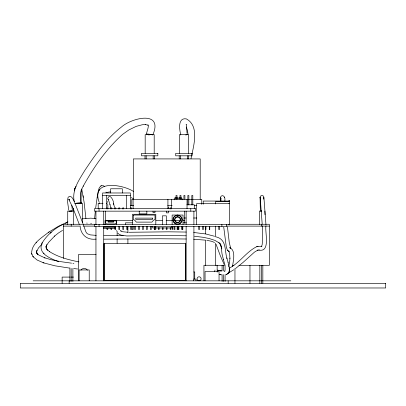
<?xml version="1.0" encoding="UTF-8"?>
<svg xmlns="http://www.w3.org/2000/svg" width="406" height="406" viewBox="0 0 406 406"><rect width="100%" height="100%" fill="white"/><g stroke="black" fill="none" stroke-linecap="round" stroke-linejoin="round"><path stroke-width="0.61" d="M74.562 190.881L74.724 188.917M260.079 197.448L260.342 210.43M107.595 199.128C109.199 191.977 114.01 200.681 113.594 203.776M81.144 190.155L81.093 203.178M260.089 197.341L260.601 196.052L261.87 195.474L263.261 195.936L263.875 197.128L265.955 224.569M260.073 197.529L260.099 197.214M94.613 218.601L95.324 211.12M95.674 208.045L97.267 196.798M97.369 196.2C98.409 192.865 97.755 188.222 100.896 185.973M97.186 197.265L97.445 195.728M74.8 188.48L76.008 186.384M74.694 189.069L74.831 188.318M149.251 134.975A3.263 0.376 8.9 0 1 146.459 134.178C146.622 131.625 149.296 126.276 147.941 124.946L148.276 125.18L145.201 124.53L145.617 124.525L142.191 124.769L136.101 126.398L128.844 129.945L122.642 134.345C106.357 148.855 93.756 167.196 83.22 186.176L83.326 185.958C80.383 191.094 79.439 197.133 81.068 202.863M226.03 274.629C228.989 273.898 229.958 270.472 229.151 267.823M229.243 271.36L229.319 267.615L228.055 262.205M214.52 271.781L215.018 270.061M41.595 244.092C38.128 254.217 51.628 258.876 58.703 261.748M153.057 134.406C163.085 110.021 131.285 117.968 121.343 127.119C106.174 138.761 95.217 154.859 84.707 170.591C79.109 179.934 71.486 190.409 74.334 201.96M190.993 158.71C193.22 147.139 200.199 126.099 186.237 118.846C177.879 117.527 179.35 128.981 180.558 133.965M232.435 266.701C233.171 261.54 236.201 250.101 229.613 247.685L230.618 248.162L229.228 242.209L227.446 226.807M228.888 265.61L229.654 262.012L229.928 258.038L229.928 258.353L229.618 253.76L228.857 250.979L229.101 251.223M263.702 198.006L263.743 197.59L263.778 199.199M41.98 243.219C46.827 235.135 54.323 228.619 62.783 224.482M41.387 244.574L42.183 242.737M229.08 271.863L228.177 273.274L226.939 274.146M186.07 124.642L186.303 124.307L187.059 133.351M48.502 232.344C41.62 237.875 31.084 243.732 31.698 253.801M36.058 242.859L36.367 242.529M36.428 242.463L36.733 242.128M42.214 243.899L38.474 247.959L36.601 251.7L36.844 250.532L36.606 251.847L36.586 251.324L36.814 253.192L36.687 252.679L37.931 254.384L37.585 254.08L38.94 255.13L45.036 257.942L44.675 257.82L51.369 259.769L60.56 261.631L71.517 263.164M50.156 233.227L51.364 232.12M54.795 235.896L48.806 242.164L46.665 245.244L46.868 244.767L46.081 246.584L46.284 246.102L45.979 247.411L46.198 246.254L46.33 248.523L46.162 248.096L47.715 250.238L46.761 249.233L49.771 251.806L49.37 251.542C58.434 257.272 68.888 259.896 78.942 261.906M54.465 236.196L58.444 232.988L62.549 230.369M229.177 272.314L227.959 273.213M235.653 268.427L243.042 262.433L254.471 252.121L257.825 250.126L257.475 250.187L259.19 250.04L258.825 250.03C271.035 252.892 264.524 230.984 266.011 225.751M48.918 232.059L58.185 226.406L67.903 221.833M48.243 232.526L49.167 231.887M229.984 267.823C240.159 262.22 246.701 251.451 257.11 246.483M233.805 269.757L228.527 272.933M101.424 185.76L103.312 185.72L104.53 186.384M65.305 223.351L67.802 222.376M100.815 186.004L101.51 185.725M225.091 271.005L224.198 271.208M226.04 274.486L226.502 274.334M257.698 246.376L261.971 246.513L261.291 246.706L262.114 244.955L262.535 240.844L262.281 225.893M256.759 246.549L258.054 246.31M82.215 218.854L90.7 218.164L95.912 218.57M224.274 271.035L224.548 271M110.386 191.82L106.017 192.561L106.012 192.068M261.677 210.953L260.52 211.115M123.226 235.277L103.982 235.429M103.992 239.159L159.949 238.764L186.273 239.002M102.657 195.459L130.306 195.459M174.803 197.636L176.397 197.636M176.777 197.636L177.595 197.636M178.752 197.636L180.046 197.636M180.903 197.636L181.543 197.636M229.664 201.056L203.233 201.056L203.233 204.208M229.664 201.523L215.672 201.523L215.672 203.924M74.877 203.279L82.342 203.279L82.342 222.559M103.033 203.279L98.201 203.279L98.201 208.877M106.504 203.279L107.22 203.279M228.888 203.391L229.664 203.391M229.664 203.7L196.55 203.7L196.55 224.381M186.882 204.786L194.286 204.786L194.286 208.674M130.433 205.563L133.686 205.563M167.724 205.563L172.149 205.563M194.2 205.563L196.803 205.563M73.313 211.054L67.731 211.054L67.726 224.442M261.616 211.054L259.419 211.054L259.414 224.442M264.895 211.054L265.011 214.703M69.685 211.267L72.385 210.963L68.802 211.211M184.162 218.007L186.06 218.007M193.642 218.007L196.803 218.007M132.605 220.494L105.042 220.494L105.042 224.381M155.985 220.494L162.304 220.494M166.095 220.494L172.413 220.494M174.94 220.494L180.629 220.494M183.157 220.494L184.42 220.494M132.331 222.823L125.49 222.823L125.49 224.381M183.202 222.823L186.354 222.823M96.212 224.269L63.417 224.269L63.417 258.389M103.094 224.269L105.596 224.269M229.639 224.269L269.315 224.269L269.315 265.351L238.987 265.351M229.664 224.381L94.39 224.381L94.39 226.401L226.558 226.401L226.558 224.381M63.417 226.122L80.576 226.122M83.078 226.122L94.375 226.122M226.512 226.122L269.315 226.122M103.408 226.634L114.604 226.634L114.604 227.878L103.408 227.878M103.459 228.111L115.38 228.111L115.38 226.401M96.095 254.389L78.637 254.389L78.637 280.82M216.875 265.351L224.457 265.351M232.668 265.351L233.932 265.351M193.829 271.959L194.733 271.959L194.738 279.155M70.106 277.09L62.133 277.09L62.133 283.312M70.974 277.09L73.516 277.09M33.155 280.82L290.823 280.82M90.731 223.295L91.431 223.3M128.869 232.283L168.536 231.811L186.242 232.054M186.1 235.784L168.546 235.546L126.768 235.952L121.206 235.191L119.146 234.282L117.786 233.145M96.237 235.363L90.386 234.896L87.199 233.699L85.94 231.948L83.951 226.446M96.126 239.093C87.544 240.301 81.215 235.292 80.129 226.817M127.829 232.257L122.698 231.745L120.912 231.009L121.15 231.156L120.333 230.39M193.733 239.251L205.649 240.159L205.649 265.554M193.738 232.476L205.822 233.983L214.607 236.282M194.52 236.277L202.807 237.251L209.298 238.555L214.87 240.377L219.159 242.884L218.91 242.681L220.367 244.173L221.306 246.437L221.229 246.122L221.97 253.643L223.442 259.703M221.341 270.873L217.413 270.173M77.622 268.98L73.801 268.584M72.933 263.327L73.882 263.433M219.311 274.283L220.204 274.39M221.006 270.726L217.464 270.168M69.38 268.077L54.871 265.798L43.645 262.865M221.666 274.877L219.676 274.573M221.26 270.909L217.697 270.254M206.806 240.316L211.902 241.352L214.541 242.494M219.773 274.461L220.27 274.537M221.224 271.056L219.473 270.726M217.707 270.315L218.58 270.528M69.426 199.904L69.01 199.691L69.436 199.909M33.15 256.754L37.108 260.018L43.371 262.768M43.011 262.646L43.99 262.981M223.731 227.101L226.304 247.021L227.401 250.132L229.03 251.35M216.104 236.871C226.675 239.393 224.543 250.116 226.832 258.049M228.426 251.106L228.695 251.223M133.574 191.495C122.708 184.314 90.888 179.224 99.1 202.041M131.113 197.555L133.269 198.691M108.828 199.894L108.265 199.28M69.33 199.889L68.832 199.544M108.681 199.798L108.346 199.453L110.006 204.741M68.837 199.519L72.786 207.567L79.261 224.366M43.376 253.1L44.056 253.796M260.677 198.62L260.21 197.803L262.195 224.127M221.113 198.6L220.732 197.966M227.497 250.279L227.751 250.588M31.577 253.288L33.079 256.653M32.856 256.364L33.373 257.044M216.058 244.245L220.291 255.633L224.097 264.372M186.288 127.048L187.511 130.524L188.054 134.599M74.648 202.487C73.643 200.3 71.527 194.154 68.198 197.113C66.589 201.148 68.563 205.72 68.568 209.907M219.783 243.372L221.818 248.883M75.039 203.365L82.956 223.615M116.238 230.506L116.426 230.984M99.348 189.83C99.577 190.688 99.201 188.795 99.399 190.155M83.301 224.589L83.641 225.553M220.722 197.945L221.067 200.473M228.081 262.301L226.964 258.505M223.396 259.551L225.117 265.58M226.781 257.886L227.01 258.663M228.751 266.275L228.903 266.793M113.761 204.396L114.522 207.349M113.533 203.543L113.822 204.624M109.945 204.507L110.868 208.055M86.909 222.914L87.036 223.396M81.718 189.003L84.108 202.218L85.925 218.601M31.734 253.907L31.861 254.42M224.873 201.016C225.939 193.936 218.788 193.865 220.549 200.914M224.356 197.133L224.442 197.585M83.093 195.728L83.174 196.2M83.276 196.798L83.352 197.265M71.816 205.487L72.319 210.024M107.935 207.217L107.737 204.188M107.641 202.462L107.595 201.391M260.185 197.56L260.276 198.006L260.185 197.473M262.839 265.351L262.839 283.312M261.54 224.269L261.54 226.122M261.581 265.351L261.581 283.312M259.84 265.351L259.84 283.312M249.964 265.351L249.964 283.312M234.962 268.447L234.962 283.312M228.888 201.056L228.888 200.665L229.664 200.665L229.664 224.767L228.888 224.767L228.888 224.381M228.167 280.82L228.167 283.312M225.086 265.971L225.086 270.305M225.086 274.639L225.086 281.454M223.346 265.351L223.346 270.924M223.346 274.639L223.346 281.454M222.087 265.351L222.087 270.924M222.087 274.639L222.087 281.454M221.894 224.381L221.894 226.401M219.555 226.401L219.555 229.512L218.778 229.512L218.778 226.401M219.047 280.82L219.047 271.492L205.055 271.492L205.055 280.82M217.154 272.116L217.154 265.275L203.939 265.275L203.939 280.82M215.611 226.122L215.611 236.876M215.611 243.204L215.611 265.351M209.75 226.401L209.75 229.512L209.354 229.512L209.354 226.401M209.663 226.401L209.663 229.512M209.435 226.401L209.435 229.512M205.862 226.401L205.862 229.512L205.466 229.512L205.466 226.401M205.776 226.401L205.776 229.512M205.649 226.249L205.649 233.856M205.553 226.401L205.553 229.512M203.396 226.401L203.396 229.512L202.619 229.512L202.619 226.401M201.762 204.32L201.762 199.346L131.793 199.346L131.793 205.563M200.209 199.346L200.209 158.919L133.351 158.919L133.351 199.346M199.508 226.401L199.508 229.512L198.732 229.512L198.732 226.401M196.002 280.82L196.002 279.11L193.51 279.11L193.51 280.82M193.906 211.161L193.906 224.381M193.906 226.401L193.906 278.922M192.809 204.898L192.809 195.459L191.815 195.459L191.815 204.898M190.795 208.674L190.795 211.161M188.856 204.898L188.856 195.459L187.861 195.459L187.861 204.898M188.546 155.808L188.546 158.919M188.399 153.321L188.399 134.66L179.381 134.66L179.381 153.321M187.379 155.808L187.379 158.919M187.029 199.346L187.029 208.674M186.131 211.161L186.131 224.381M186.131 226.401L186.131 280.82M185.562 243.504L185.562 280.82M184.908 199.234L184.908 195.459L183.913 195.459L183.913 199.234M184.42 211.161L184.42 223.27M183.02 224.381L183.02 215.048L172.134 215.048L172.134 224.381M182.832 226.401L182.832 229.512L181.934 229.512L181.934 226.401M182.243 226.401L182.243 229.512M182.121 199.833L182.121 198.57L174.22 198.57L174.22 199.833M182.055 226.401L182.055 229.512M180.959 199.234L180.959 195.459L179.965 195.459L179.965 199.234M180.386 155.808L180.386 158.919M179.219 155.808L179.219 158.919M178.884 226.401L178.884 229.512L178.107 229.512L178.107 226.401M177.899 226.401L177.899 229.512L177.123 229.512L177.123 226.401M177.579 215.078L177.579 215.363M177.579 216.682L177.579 216.961M177.579 222.468L177.579 222.747M177.579 224.066L177.579 224.351M177.011 199.234L177.011 195.459L176.016 195.459L176.016 199.234M174.935 226.401L174.935 229.512L174.159 229.512L174.159 226.401M172.915 226.401L172.915 229.512L172.606 229.512L172.606 226.401M171.631 199.346L171.631 208.674M171.357 226.401L171.357 227.954L152.702 227.954L152.702 226.401M171.093 208.988L171.093 207.897L170.099 207.897L170.099 208.988M170.987 227.644L170.987 229.512L170.205 229.512L170.205 227.644M168.414 206.964L168.414 208.674M168.414 211.161L168.414 212.871L166.394 212.871L166.394 211.161M167.922 199.346L167.922 208.674M167.033 227.644L167.033 229.512L166.257 229.512L166.257 227.644M166.303 224.381L166.303 215.83L162.415 215.83L162.415 224.381M163.085 227.644L163.085 229.512L162.309 229.512L162.309 227.644M159.137 227.644L159.137 229.512L158.36 229.512L158.36 227.644M155.808 224.381L155.808 214.272L132.488 214.272L132.488 224.381M155.782 226.401L155.782 229.512L154.412 229.512L154.412 227.644M154.97 211.161L154.97 212.561L153.026 212.561L153.026 211.161M154.793 226.401L154.793 229.512M154.341 155.808L154.341 158.919M154.194 153.321L154.194 134.66L145.175 134.66L145.175 153.321M153.174 155.808L153.174 158.919M151.24 226.401L151.24 229.512L150.459 229.512L150.459 226.401M147.287 226.401L147.287 229.512L146.51 229.512L146.51 226.401M146.85 211.161L146.85 213.886L139.233 213.886L139.233 211.161M146.175 155.808L146.175 158.919M145.008 155.808L145.008 158.919M143.338 226.401L143.338 229.512L142.562 229.512L142.562 226.401M139.39 226.401L139.39 229.512L138.613 229.512L138.613 226.401M135.442 226.401L135.442 229.512L134.66 229.512L134.66 226.401M133.239 226.401L133.239 229.512L132.244 229.512L132.244 226.401M133.092 199.346L133.092 208.674M131.6 208.988L131.6 207.897L130.605 207.897L130.605 208.988M131.488 226.401L131.488 229.512L130.712 229.512L130.712 226.401M130.306 208.674L130.306 192.972L102.657 192.972L102.657 208.674M127.905 226.249L127.905 232.587M127.905 238.926L127.905 243.367M127.54 226.401L127.54 229.512L126.763 229.512L126.763 226.401M126.352 195.459L126.352 208.674M123.698 208.988L123.698 207.897L122.703 207.897L122.703 208.988M123.591 226.401L123.591 229.512L122.815 229.512L122.815 226.401M122.313 192.972L122.313 188.775L110.65 188.775L110.65 192.972M119.75 208.988L119.75 207.897L118.755 207.897L118.755 208.988M119.643 226.401L119.643 229.512L118.867 229.512L118.867 226.401M117.121 231.181L117.121 235.612M117.121 238.774L117.121 243.204M116.705 220.494L116.705 224.381M115.801 208.988L115.801 207.897L114.807 207.897L114.807 208.988M115.695 226.401L115.695 229.512L114.913 229.512L114.913 228.268M111.853 208.988L111.853 207.897L110.858 207.897L110.858 208.988M111.741 228.268L111.741 229.512L110.965 229.512L110.965 228.268M107.905 208.988L107.905 207.897L106.91 207.897L106.91 208.988M107.793 228.268L107.793 229.512L107.017 229.512L107.017 228.268M106.605 195.459L106.605 208.674M105.428 211.161L105.428 220.605M104.088 243.504L104.088 280.82M103.718 211.161L103.718 224.381M103.718 226.401L103.718 280.82M99.054 208.674L99.054 211.161M99.054 224.381L99.054 226.401M95.948 211.161L95.948 224.381M95.948 226.401L95.948 280.82M89.224 280.82L89.224 269.939L79.119 269.939L79.119 280.82M73.324 208.258L73.324 224.442M72.892 268.447L72.892 281.454M71.192 224.269L71.192 226.122M71.151 268.447L71.151 281.454M69.893 267.828L69.893 281.454M69.147 280.82L69.147 283.312M80.901 270.168A3.887 3.887 0 0 1 87.442 270.168M99.617 203.538A3.263 0.995 1.2 0 1 99.622 202.893M186.922 134.305A3.263 0.528 -3.2 0 1 185.674 135.005M180.756 134.98A3.263 0.528 -3.2 0 1 180.858 134.635M146.459 134.178A3.263 0.376 8.9 0 1 149.048 134.193A3.263 0.376 8.9 0 1 152.697 134.99M74.937 203.523A3.263 0.279 -7.3 0 1 78.901 202.878A3.263 0.279 -7.3 0 1 81.002 202.934A3.263 0.279 -7.3 0 1 77.576 203.594M80.789 202.802A3.263 0.995 -1.2 0 1 80.809 203.629M133.264 215.479L133.31 219.575L134.716 220.209L136.38 222.118L151.915 222.118L153.575 220.209L155.026 219.443L155.026 215.449L154.671 215.063L133.731 215.048L133.264 215.479M186.313 124.241L186.313 124.241M116.278 222.95L115.451 223.772A0.604 0.604 0 0 1 115.025 223.95L106.722 223.95A0.604 0.604 0 0 1 106.291 223.772L105.469 222.95A0.604 0.604 0 0 1 105.291 222.524L105.291 221.524A0.604 0.604 0 0 1 105.895 220.92L115.847 220.92A0.604 0.604 0 0 1 116.456 221.524L116.456 222.524A0.604 0.604 0 0 1 116.278 222.95M261.586 246.554L261.307 246.757L261.586 246.574M157.848 153.321L141.521 153.321L141.521 155.808L157.848 155.808L157.848 153.321M192.053 153.321L175.727 153.321L175.727 155.808L192.053 155.808L192.053 153.321M195.459 208.674L94.39 208.674L94.39 211.161L195.459 211.161L195.459 208.674M152.544 218.129L135.751 218.129L135.751 219.341L152.544 219.341L152.544 218.129M113.594 221.199L108.153 221.199L108.153 222.133L113.594 222.133L113.594 221.199M185.643 243.326L104.169 243.326L104.169 280.647L185.643 280.647L185.643 243.326M385.7 283.312L20.3 283.312L20.3 287.976L385.7 287.976L385.7 283.312M230.618 248.162L230.38 247.919L230.588 248.193M37.443 253.958L36.707 252.811L37.443 253.958M220.367 244.173L220.159 243.904L220.377 244.204M220.905 245.128L220.762 244.823L220.9 245.133M175.098 223.665A4.664 4.664 0 0 0 182.238 219.885A4.664 4.664 0 0 0 175.392 215.591A4.664 4.664 0 0 0 175.098 223.665M175.265 223.401A4.354 4.354 0 0 0 181.929 219.874A4.354 4.354 0 0 0 175.539 215.865A4.354 4.354 0 0 0 175.265 223.401M176.133 222.021A2.72 2.72 0 0 0 180.294 219.813A2.72 2.72 0 0 0 176.305 217.311A2.72 2.72 0 0 0 176.133 222.021M175.965 222.285A3.03 3.03 0 0 0 180.609 219.824A3.03 3.03 0 0 0 176.158 217.037A3.03 3.03 0 0 0 175.965 222.285M198.082 280.551A2.02 2.02 0 0 0 201.112 278.8A2.02 2.02 0 0 0 198.082 277.049A2.02 2.02 0 0 0 198.082 280.551"/></g></svg>
